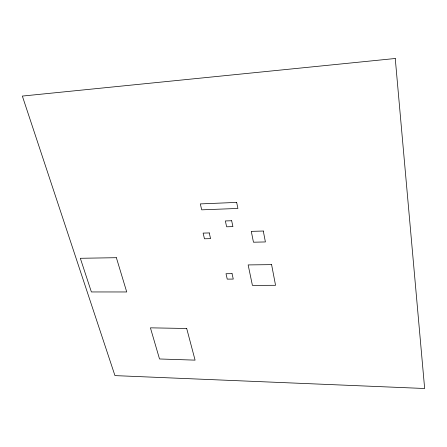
<?xml version="1.0" encoding="UTF-8"?>
<svg xmlns="http://www.w3.org/2000/svg" width="447" height="447" viewBox="0 0 447 447"><rect width="100%" height="100%" fill="white"/><g stroke="black" fill="none" stroke-linecap="round" stroke-linejoin="round"><path stroke-width="0.67" d="M395.254 58.496L22.35 96.071L114.952 375.609L424.65 388.504L395.254 58.496M236.664 202.407L200.317 203.905L201.698 209.839L237.916 208.447L236.664 202.407M231.663 220.74L225.355 220.947L226.629 226.797L232.921 226.607L231.663 220.74M263.294 231.032L251.281 231.362L253.466 242.213L265.401 241.944L263.294 231.032M209.246 232.937L203.122 233.105L204.463 238.787L210.565 238.637L209.246 232.937M116.371 257.695L80.331 258.288L91.384 291.952L126.725 291.964L116.371 257.695M271.592 264.635L248.146 264.92L252.41 285.37L275.553 285.303L271.592 264.635M232.066 273.67L226.014 273.72L227.232 279.118L233.261 279.079L232.066 273.67M186.695 328.484L150.415 327.835L159.523 358.975L195.088 360.137L186.695 328.484"/></g></svg>
